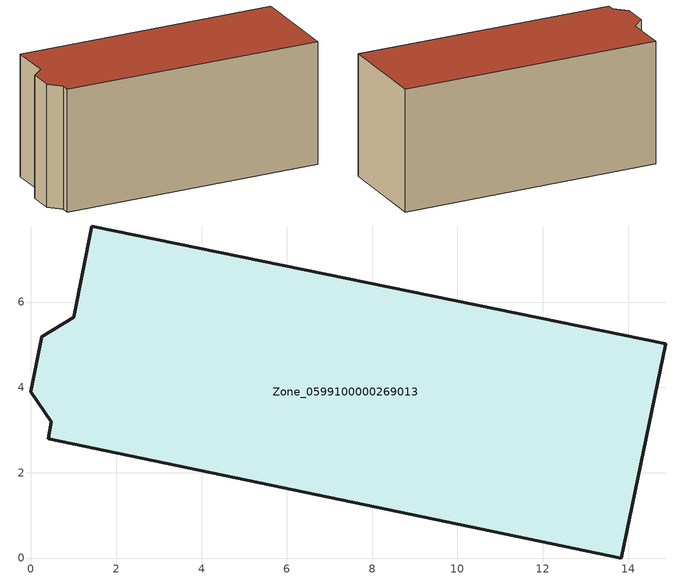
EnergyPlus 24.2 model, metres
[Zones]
Zone_0599100000269013
 floor ground (C_G): 0.26,5.18 1,5.64 1.43,7.78 14.88,5.02 13.84,0 0.41,2.79 0.48,3.19 0,3.9 z0
 wall outside (C_F): 1,5.64 0.26,5.18 0,3.9 0.48,3.19 0.41,2.79 13.84,0 14.88,5.02 1.43,7.78 1,5.64 z0:6.49
 roof outside (C_R): 0.48,3.19 0.41,2.79 13.84,0 14.88,5.02 1.43,7.78 1,5.64 0.26,5.18 0,3.9 z6.49
[BUILDING]
Pand.0599100000269013: North Axis=0; Terrain=City; Loads Convergence Tolerance Value=0.04; Temperature Convergence Tolerance Value=0.4; Solar Distribution=FullExterior; Maximum Number of Warmup Days=25; Minimum Number of Warmup Days=1
[Site:Location]
Rotterdam.The.Hague.AP_ZH_NLD Design_Conditions: Latitude=51.96; Longitude=4.45; Time Zone=1; Elevation=-4.5
[SITE:GROUNDTEMPERATURE:BUILDINGSURFACE]
18, 18, 18, 18, 18, 18, 18, 18, 18, 18, 18, 18
[MATERIAL] Thermal Absorptance=0.9; Solar Absorptance=0.7; Visible Absorptance=0.7
Name | Roughness | Thickness | Conductivity | Density | Specific Heat
G.TC.1946 | MediumSmooth | 0.15 | 1 | 540 | 1210
F.TC.1946 | Rough | 0.3 | 0.857143 | 1920 | 840
R.TC.1946 | MediumRough | 0.2 | 0.909091 | 1500 | 1000
[CONSTRUCTION]
C_G: G.TC.1946
C_F: F.TC.1946
C_R: R.TC.1946
[ZONE]
Zone_0599100000269013: Type=1; Multiplier=1; Ceiling Height=Autocalculate; Volume=Autocalculate; Floor Area=autocalculate; Part of Total Floor Area=Yes
[ZONEINFILTRATION:DESIGNFLOWRATE]
Infil_Zone_0599100000269013: Zone or ZoneList or Space or SpaceList=Zone_0599100000269013; Schedule=AlwaysOn; Design Flow Rate Calculation Method=Flow/Area; Flow Rate per Floor Area=0.003; Constant Term Coefficient=1; Temperature Term Coefficient=0; Velocity Term Coefficient=0; Velocity Squared Term Coefficient=0
[HVACTEMPLATE:ZONE:IDEALLOADSAIRSYSTEM]
Zone_0599100000269013: Maximum Heating Supply Air Temperature=50; Minimum Cooling Supply Air Temperature=13; Maximum Heating Supply Air Humidity Ratio=0.0156; Minimum Cooling Supply Air Humidity Ratio=0.0077; Heating Limit=NoLimit; Cooling Limit=NoLimit; Dehumidification Control Type=ConstantSensibleHeatRatio; Cooling Sensible Heat Ratio=0.7; Dehumidification Setpoint=60; Humidification Control Type=None; Humidification Setpoint=30; Outdoor Air Method=None; Outdoor Air Flow Rate per Person=0.00944; Outdoor Air Flow Rate per Zone Floor Area=0; Outdoor Air Flow Rate per Zone=0; Demand Controlled Ventilation Type=None; Outdoor Air Economizer Type=NoEconomizer; Heat Recovery Type=None; Sensible Heat Recovery Effectiveness=0.7; Latent Heat Recovery Effectiveness=0.65
[ZONECONTROL:THERMOSTAT]
ThermostatControl_Zone_0599100000269013: Zone or ZoneList=Zone_0599100000269013; Control Type Schedule=DualSetpointControlType; Control 1=Thermostat_Zone_0599100000269013; Temperature Difference Between Cutout And Setpoint=0
[THERMOSTATSETPOINT:DUALSETPOINT]
Thermostat_Zone_0599100000269013: Heating Setpoint Temperature Schedule=HeatingSetpoint_Zone_0599100000269013; Cooling Setpoint Temperature Schedule=CoolingSetpoint_Zone_0599100000269013
[SCHEDULE:COMPACT]
HeatingSetpoint_Zone_0599100000269013: Through: 12/31, For: AllDays, Until: 24:00, 21
CoolingSetpoint_Zone_0599100000269013: Through: 12/31, For: AllDays, Until: 24:00, 24
DualSetpointControlType: Through: 12/31, For: AllDays, Until: 24:00, 4
AlwaysOn: Through: 12/31, For: AllDays, Until: 24:00, 1
